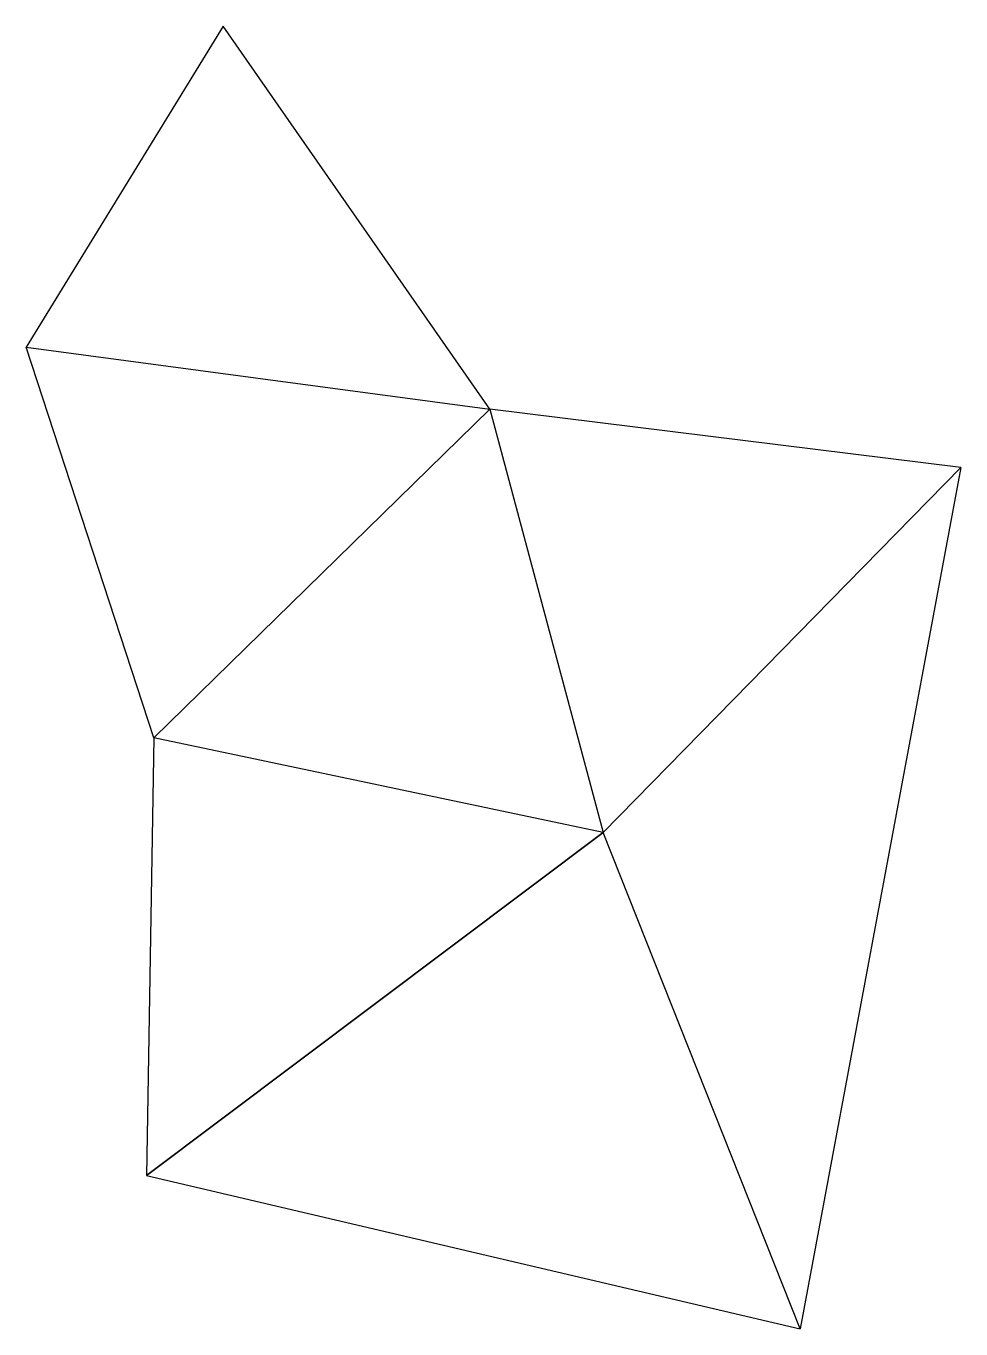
# Model space of a CAD drawing. Header units: millimetres. Extents: x 83 to 359, y 155 to 539.
import ezdxf

# ---------------------------------------------------------------- set-up
doc = ezdxf.new("R2010")
doc.units = ezdxf.units.MM
doc.layers.add('NewLayer2', color=20, linetype='Continuous')

msp = doc.modelspace()

# ---------------------------------------------------------------- linework, layer by layer
at = {"layer": 'NewLayer2'}
for points in [[(141.46, 539.47), (83.3, 444.68), (220.09, 426.37)], [(83.3, 444.68), (220.09, 426.37), (121, 329.43)], [(121, 329.43), (220.09, 426.37), (253.48, 301.43)], [(253.48, 301.43), (359.04, 409.14), (220.09, 426.37)], [(253.48, 301.43), (359.04, 409.14), (311.64, 154.94)], [(121, 329.43), (118.84, 200.18), (253.48, 301.43)], [(118.84, 200.18), (311.64, 154.94), (253.48, 301.43)]]:
    msp.add_3dface(points, dxfattribs=at)

doc.saveas('drawing.dxf')
